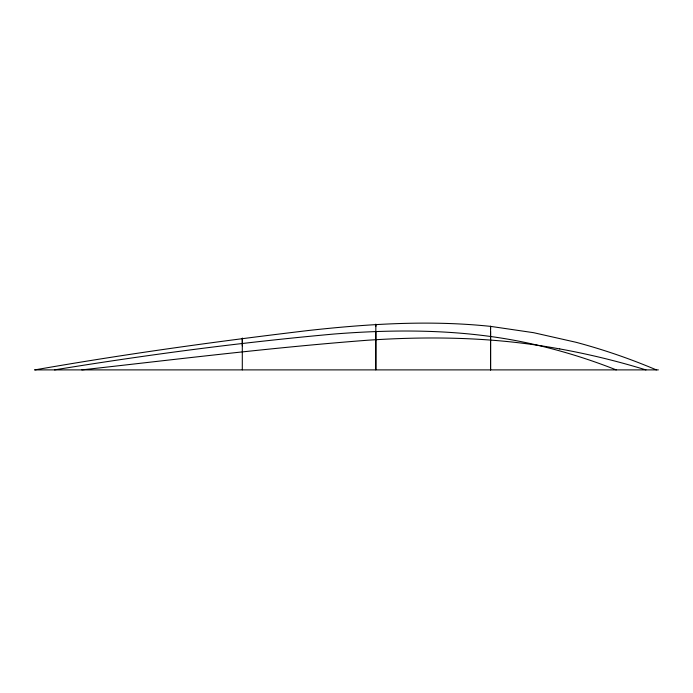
<?xml version="1.0" encoding="UTF-8"?>
<svg xmlns="http://www.w3.org/2000/svg" width="693" height="693" viewBox="0 0 693 693"><rect width="100%" height="100%" fill="white"/><g stroke="black" fill="none" stroke-linecap="round" stroke-linejoin="round"><path stroke-width="1.04" d="M242.299 369.889L242.307 339.657M242.307 338.184L242.307 345.894M375.84 324.194L375.814 369.889L375.84 331.436M490.583 331.445L490.583 369.889L490.583 326.377C430.128 320.019 369.135 323.813 308.879 330.448C217.247 341.346 125.779 353.95 34.875 369.889M490.583 329.045L490.583 326.221M54.487 369.889C147.185 354.747 240.402 342.472 333.948 334.035C402.356 328.629 472.02 329.374 539.033 345.599M81.835 369.889C176.958 359.32 272.002 347.505 367.455 340.246C431.6 335.949 496.413 337.196 559.762 348.943M34.65 369.889L658.35 369.889M490.583 326.377L533.653 332.701L575.9 342.255A601.498 601.498 0 0 1 656.392 369.897M375.84 324.333L375.84 326.403M242.307 338.236L242.307 339.232M539.041 345.573A577.59 569.507 89.3 0 1 616.25 369.906M559.762 348.925A748.683 743.355 89.9 0 1 645.945 369.906"/></g></svg>
